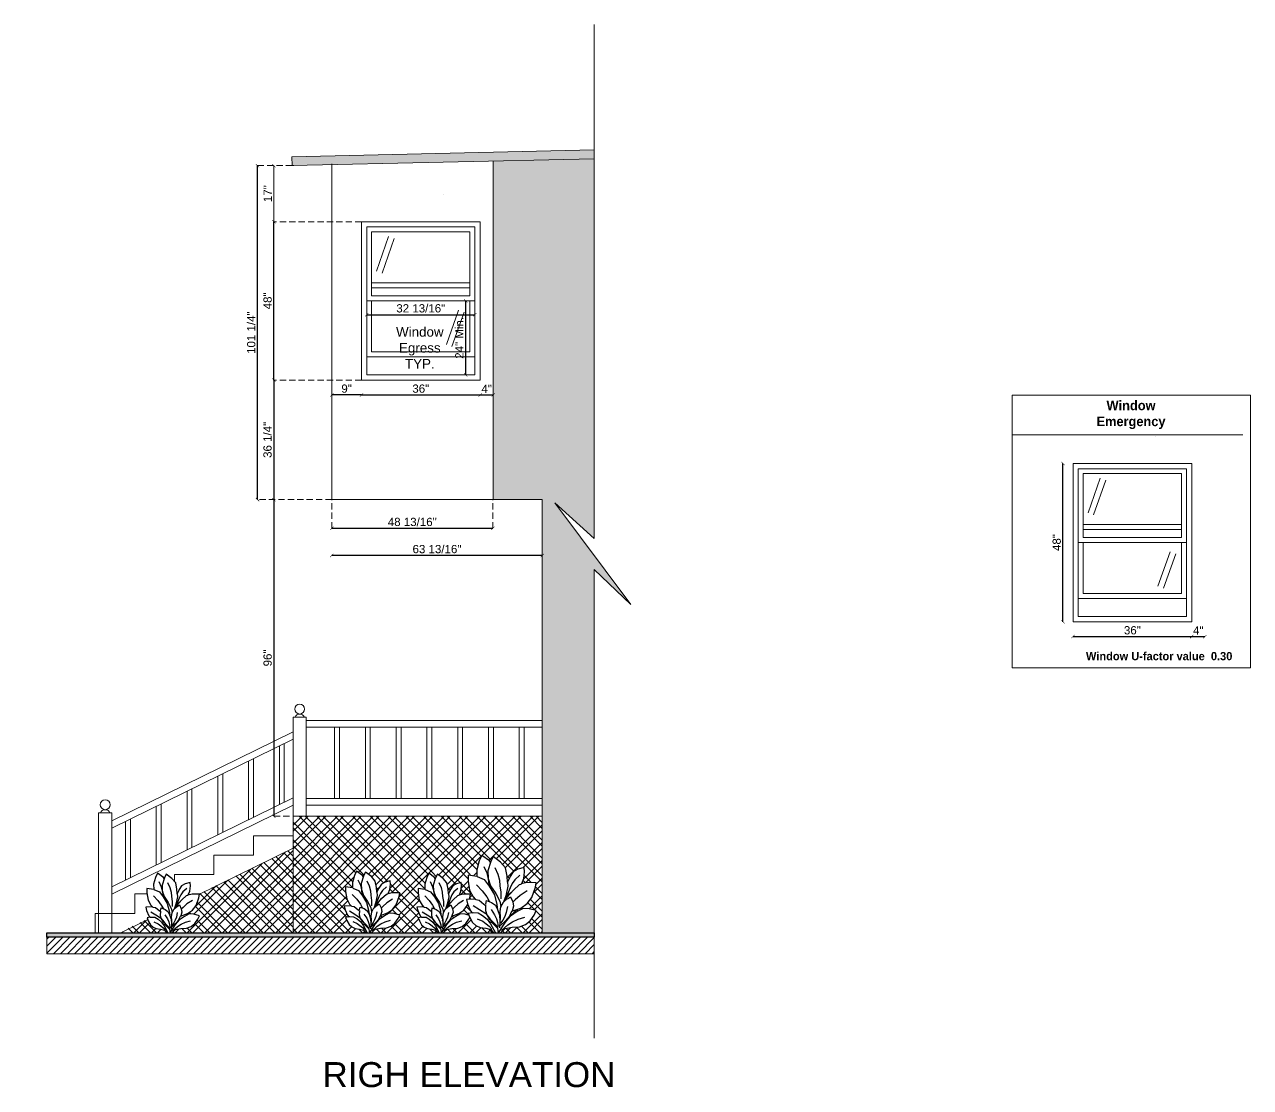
# Model space of a CAD drawing. Header units: millimetres. Extents: x 2124 to 4027, y 208 to 1400.
# Drawn here: x 3655.2 to 4027.1, y 634.8 to 957.1 of the extents above; entities that cross this region are included whole.
import ezdxf

# ---------------------------------------------------------------- set-up
doc = ezdxf.new("R2010")
doc.units = ezdxf.units.MM
doc.set_wipeout_variables(frame=1)
doc.linetypes.add('HIDDEN', pattern=[9.525, 6.35, -3.175])
doc.layers.get('0').update_dxf_attribs({"lineweight": 0})
doc.layers.add('A_vegetacion', color=251, linetype='Continuous')
for name, color, linetype, lineweight in [('ANNO-DIM', 7, 'Continuous', 0), ('ANNO-SYM', 58, 'Continuous', 0), ('ARC-CLOSETS STRUCTURE', 6, 'Continuous', 9), ('ARC-DOOR AND WINDOWS', 8, 'Continuous', 5), ('ARC-FLOOR SECTION', 1, 'Continuous', 30), ('ARC-HIDDEN LINES', 7, 'HIDDEN', 0), ('ARC-STRUCTURAL WALL', 5, 'Continuous', 20)]:
    doc.layers.add(name, color=color, linetype=linetype, lineweight=lineweight)
doc.layers.add('ARC-HATCH', color=7, linetype='Continuous', lineweight=0, true_color=0x858585)
doc.styles.get("Standard").update_dxf_attribs({"font": 'arial.ttf'})
doc.styles.add('TITTLES', font='', dxfattribs={"height": 2.9})
doc.styles.get('TITTLES').set_extended_font_data('Century Gothic', bold=True)
doc.dimstyles.new('LILI - INCHES', dxfattribs={"dimscale": 0, "dimtxt": 2.5, "dimasz": 1, "dimexe": 1.25, "dimexo": 0.625, "dimtad": 1, "dimdec": 4, "dimzin": 1, "dimlunit": 5, "dimtxsty": 'Standard', "dimblk": 'ARCHTICK', "dimcen": 2.5, "dimse1": 1, "dimse2": 1, "dimadec": 0, "dimazin": 0, "dimtfac": 1, "dimtdec": 4, "dimtmove": 0, "dimatfit": 3, "dimldrblk": 'ARCHTICK', "dimfxl": 1, "dimfrac": 2, "dimarcsym": 0})

# ---------------------------------------------------------------- blocks, each defined once
blk = doc.blocks.new('_ArchTick')
at = {"color": 0, "linetype": 'ByBlock', "const_width": 0.15}
blk.add_lwpolyline([(-0.5, -0.5), (0.5, 0.5)], dxfattribs=at)
blk = doc.blocks.new('*D11')
at = {"layer": 'ANNO-DIM', "color": 0, "lineweight": -2, "transparency": 16777216}
blk.add_line((3812.24, 796.14), (3748.4, 796.14), dxfattribs=at)
at = {"layer": 'Defpoints', "color": 0, "transparency": 16777216}
for p in [(3748.4, 813.07), (3812.24, 813.07), (3748.4, 796.14)]:
    blk.add_point(p, dxfattribs=at)
at = {"layer": 'ANNO-DIM', "color": 0, "lineweight": -2, "transparency": 16777216, "rotation": 180}
blk.add_blockref('_ArchTick', (3748.4, 796.14), dxfattribs=at)
at = {"layer": 'ANNO-DIM', "color": 0, "lineweight": -2, "transparency": 16777216}
blk.add_blockref('_ArchTick', (3812.24, 796.14), dxfattribs=at)
at = {"layer": 'ANNO-DIM', "color": 0, "transparency": 16777216, "insert": (3780.32, 798.06), "char_height": 2.5, "attachment_point": 5}
blk.add_mtext('63 13/16"', dxfattribs=at)
blk = doc.blocks.new('*D12')
at = {"layer": 'ANNO-DIM', "color": 0, "lineweight": -2, "transparency": 16777216}
blk.add_line((3725.91, 813.07), (3725.91, 914.32), dxfattribs=at)
at = {"layer": 'Defpoints', "color": 0, "transparency": 16777216}
for p in [(3725.91, 914.32), (3748.4, 914.32), (3748.4, 813.07)]:
    blk.add_point(p, dxfattribs=at)
at = {"layer": 'ANNO-DIM', "color": 0, "lineweight": -2, "transparency": 16777216}
for p, rotation in [((3725.91, 914.32), 90), ((3725.91, 813.07), 270)]:
    blk.add_blockref('_ArchTick', p, dxfattribs=dict(at, rotation=rotation))
at = {"layer": 'ANNO-DIM', "color": 0, "transparency": 16777216, "insert": (3723.99, 863.69), "char_height": 2.5, "attachment_point": 5, "rotation": 90}
blk.add_mtext('101 1/4"', dxfattribs=at)
blk = doc.blocks.new('*D13')
at = {"layer": 'ANNO-DIM', "color": 0, "lineweight": -2, "transparency": 16777216}
blk.add_line((3757.4, 844.81), (3793.4, 844.81), dxfattribs=at)
at = {"layer": 'Defpoints', "color": 0, "transparency": 16777216}
for p in [(3757.4, 849.32), (3793.4, 849.32), (3793.4, 844.81)]:
    blk.add_point(p, dxfattribs=at)
at = {"layer": 'ANNO-DIM', "color": 0, "lineweight": -2, "transparency": 16777216, "rotation": 180}
blk.add_blockref('_ArchTick', (3757.4, 844.81), dxfattribs=at)
at = {"layer": 'ANNO-DIM', "color": 0, "lineweight": -2, "transparency": 16777216}
blk.add_blockref('_ArchTick', (3793.4, 844.81), dxfattribs=at)
at = {"layer": 'ANNO-DIM', "color": 0, "transparency": 16777216, "insert": (3775.4, 846.71), "char_height": 2.5, "attachment_point": 5}
blk.add_mtext('36"', dxfattribs=at)
blk = doc.blocks.new('*D14')
at = {"layer": 'ANNO-DIM', "color": 0, "lineweight": -2, "transparency": 16777216}
blk.add_line((3730.85, 849.32), (3730.85, 897.32), dxfattribs=at)
at = {"layer": 'Defpoints', "color": 0, "transparency": 16777216}
for p in [(3730.85, 897.32), (3793.4, 897.32), (3793.4, 849.32)]:
    blk.add_point(p, dxfattribs=at)
at = {"layer": 'ANNO-DIM', "color": 0, "lineweight": -2, "transparency": 16777216}
for p, rotation in [((3730.85, 897.32), 90), ((3730.85, 849.32), 270)]:
    blk.add_blockref('_ArchTick', p, dxfattribs=dict(at, rotation=rotation))
at = {"layer": 'ANNO-DIM', "color": 0, "transparency": 16777216, "insert": (3728.95, 873.32), "char_height": 2.5, "attachment_point": 5, "rotation": 90}
blk.add_mtext('48"', dxfattribs=at)
blk = doc.blocks.new('*D15')
at = {"layer": 'ANNO-DIM', "color": 0, "lineweight": -2, "transparency": 16777216}
blk.add_line((3730.85, 849.32), (3730.85, 813.07), dxfattribs=at)
at = {"layer": 'Defpoints', "color": 0, "transparency": 16777216}
for p in [(3775.4, 849.32), (3730.85, 813.07), (3748.4, 813.07)]:
    blk.add_point(p, dxfattribs=at)
at = {"layer": 'ANNO-DIM', "color": 0, "lineweight": -2, "transparency": 16777216}
for p, rotation in [((3730.85, 849.32), 90), ((3730.85, 813.07), 270)]:
    blk.add_blockref('_ArchTick', p, dxfattribs=dict(at, rotation=rotation))
at = {"layer": 'ANNO-DIM', "color": 0, "transparency": 16777216, "insert": (3728.93, 831.19), "char_height": 2.5, "attachment_point": 5, "rotation": 90}
blk.add_mtext('36 1/4"', dxfattribs=at)
blk = doc.blocks.new('*D16')
at = {"layer": 'ANNO-DIM', "color": 0, "lineweight": -2, "transparency": 16777216}
blk.add_line((3757.4, 844.81), (3748.4, 844.81), dxfattribs=at)
at = {"layer": 'Defpoints', "color": 0, "transparency": 16777216}
for p in [(3748.4, 860.63), (3757.4, 849.32), (3748.4, 844.81)]:
    blk.add_point(p, dxfattribs=at)
at = {"layer": 'ANNO-DIM', "color": 0, "lineweight": -2, "transparency": 16777216, "rotation": 180}
blk.add_blockref('_ArchTick', (3748.4, 844.81), dxfattribs=at)
at = {"layer": 'ANNO-DIM', "color": 0, "lineweight": -2, "transparency": 16777216}
blk.add_blockref('_ArchTick', (3757.4, 844.81), dxfattribs=at)
at = {"layer": 'ANNO-DIM', "color": 0, "transparency": 16777216, "insert": (3752.9, 846.71), "char_height": 2.5, "attachment_point": 5}
blk.add_mtext('9"', dxfattribs=at)
blk = doc.blocks.new('*D52')
at = {"layer": 'ANNO-DIM', "color": 0, "lineweight": -2, "transparency": 16777216}
blk.add_line((3730.85, 813.07), (3730.85, 717.07), dxfattribs=at)
at = {"layer": 'Defpoints', "color": 0, "transparency": 16777216}
for p in [(3748.4, 813.07), (3730.85, 717.07), (3748.4, 717.07)]:
    blk.add_point(p, dxfattribs=at)
at = {"layer": 'ANNO-DIM', "color": 0, "lineweight": -2, "transparency": 16777216}
for p, rotation in [((3730.85, 813.07), 90), ((3730.85, 717.07), 270)]:
    blk.add_blockref('_ArchTick', p, dxfattribs=dict(at, rotation=rotation))
at = {"layer": 'ANNO-DIM', "color": 0, "transparency": 16777216, "insert": (3728.95, 765.07), "char_height": 2.5, "attachment_point": 5, "rotation": 90}
blk.add_mtext('96"', dxfattribs=at)
blk = doc.blocks.new('*D53')
at = {"layer": 'ANNO-DIM', "color": 0, "lineweight": -2, "transparency": 16777216}
blk.add_line((3793.4, 844.81), (3797.4, 844.81), dxfattribs=at)
at = {"layer": 'Defpoints', "color": 0, "transparency": 16777216}
for p in [(3793.4, 849.32), (3797.4, 849.32), (3797.4, 844.81)]:
    blk.add_point(p, dxfattribs=at)
at = {"layer": 'ANNO-DIM', "color": 0, "lineweight": -2, "transparency": 16777216, "rotation": 180}
blk.add_blockref('_ArchTick', (3793.4, 844.81), dxfattribs=at)
at = {"layer": 'ANNO-DIM', "color": 0, "lineweight": -2, "transparency": 16777216}
blk.add_blockref('_ArchTick', (3797.4, 844.81), dxfattribs=at)
at = {"layer": 'ANNO-DIM', "color": 0, "transparency": 16777216, "insert": (3795.4, 846.68), "char_height": 2.5, "attachment_point": 5}
blk.add_mtext('4"', dxfattribs=at)
blk = doc.blocks.new('*U59')
at = {"layer": 'ARC-HATCH'}
h = blk.add_hatch(color=256, dxfattribs=at)
h.dxf.hatch_style = 1
h.paths.add_polyline_path([(0, 63.5), (1659.6, 63.5), (1659.6, 50), (0, 50)])
h = blk.add_hatch(dxfattribs=at)
h.set_pattern_fill('_USER', color=256, scale=15, angle=45, pattern_type=0)
h.set_pattern_definition([(45, (941.015, -731.37), (-10.6066, 10.6066), [])])
h.paths.add_polyline_path([(0, 50), (1659.6, 50), (1659.6, 0), (0, 0)])
at = {"layer": 'ARC-FLOOR SECTION'}
blk.add_lwpolyline([(0, 63.5), (1659.6, 63.5), (1659.6, 50), (0, 50)], close=True, dxfattribs=at)
at = {"layer": 'ARC-HATCH'}
blk.add_lwpolyline([(0, 50), (1659.6, 50), (1659.6, 0), (0, 0)], close=True, dxfattribs=at)
blk = doc.blocks.new('Alz-Arbusto-12')
blk.add_wipeout([(0.0203, 0.0001), (0.0526, 0.0307), (0.1004, 0.0395), (0.1521, 0.0433), (0.1935, 0.0583), (0.2269, 0.0832), (0.2546, 0.1241), (0.2692, 0.1551), (0.2196, 0.169), (0.1766, 0.1705), (0.1354, 0.1492), (0.0894, 0.1177), (0.0842, 0.1202), (0.0992, 0.1516), (0.1616, 0.1736), (0.2066, 0.2052), (0.2389, 0.2462), (0.2634, 0.3179), (0.2691, 0.3501), (0.2046, 0.3506), (0.1639, 0.341), (0.1675, 0.3453), (0.1819, 0.3789), (0.1872, 0.426), (0.1845, 0.4556), (0.1409, 0.4442), (0.1078, 0.4263), (0.0861, 0.3921), (0.0684, 0.3547), (0.0656, 0.3957), (0.0546, 0.4526), (0.0199, 0.4937), (-0.0322, 0.5316), (-0.0511, 0.4939), (-0.0576, 0.5016), (-0.1097, 0.5395), (-0.1287, 0.5016), (-0.1465, 0.4404), (-0.1451, 0.3928), (-0.2066, 0.403), (-0.2066, 0.3614), (-0.1964, 0.2971), (-0.1717, 0.2512), (-0.1539, 0.2334), (-0.1697, 0.2362), (-0.2179, 0.2332), (-0.2108, 0.2023), (-0.1897, 0.1542), (-0.1776, 0.1404), (-0.2055, 0.1349), (-0.1953, 0.1079), (-0.1752, 0.0724), (-0.1516, 0.0518), (-0.1216, 0.0382), (-0.0832, 0.0322), (-0.048, 0.0228), (-0.0294, 0.0001)])
blk.add_lwpolyline([(0.0203, 0.0001), (0.0526, 0.0307), (0.1004, 0.0395), (0.1521, 0.0433), (0.1935, 0.0583), (0.2269, 0.0832), (0.2546, 0.1241), (0.2692, 0.1551), (0.2196, 0.169), (0.1766, 0.1705), (0.1354, 0.1492), (0.0894, 0.1177), (0.0842, 0.1202), (0.0992, 0.1516), (0.1616, 0.1736), (0.2066, 0.2052), (0.2389, 0.2462), (0.2634, 0.3179), (0.2691, 0.3501), (0.2046, 0.3506), (0.1639, 0.341), (0.1675, 0.3453), (0.1819, 0.3789), (0.1872, 0.426), (0.1845, 0.4556), (0.1409, 0.4442), (0.1078, 0.4263), (0.0861, 0.3921), (0.0684, 0.3547), (0.0656, 0.3957), (0.0546, 0.4526), (0.0199, 0.4937), (-0.0322, 0.5316), (-0.0511, 0.4939), (-0.0576, 0.5016), (-0.1097, 0.5395), (-0.1287, 0.5016), (-0.1465, 0.4404), (-0.1451, 0.3928), (-0.2066, 0.403), (-0.2066, 0.3614), (-0.1964, 0.2971), (-0.1717, 0.2512), (-0.1539, 0.2334), (-0.1697, 0.2362), (-0.2179, 0.2332), (-0.2108, 0.2023), (-0.1897, 0.1542), (-0.1776, 0.1404), (-0.2055, 0.1349), (-0.1953, 0.1079), (-0.1752, 0.0724), (-0.1516, 0.0518), (-0.1216, 0.0382), (-0.0832, 0.0322), (-0.048, 0.0228), (-0.0294, 0.0001)], close=True)
for points in [[(-0.0974, 0.464), (-0.0762, 0.4181), (-0.0656, 0.3757), (-0.0621, 0.3368), (-0.0608, 0.3286)], [(-0.0484, 0.4972), (-0.069, 0.4325), (-0.0675, 0.3804), (-0.0501, 0.3282), (-0.0138, 0.2745), (0.0146, 0.2208), (0.0218, 0.1836)], [(-0.0199, 0.456), (0.0012, 0.4101), (0.0118, 0.3677), (0.0154, 0.3289), (0.0224, 0.2829), (0.0224, 0.237)], [(-0.143, 0.3924), (-0.0936, 0.3712), (-0.0583, 0.3253), (-0.023, 0.2653), (-0.0054, 0.1982), (-0.0004, 0.1618)], [(0.0684, 0.3547), (0.0703, 0.3262), (0.056, 0.2583), (0.041, 0.2143)], [(0.1538, 0.4026), (0.1185, 0.3711), (0.1001, 0.3442), (0.0861, 0.3149), (0.0689, 0.27), (0.0524, 0.2363)], [(-0.147, 0.3359), (-0.1082, 0.2935), (-0.0764, 0.2512), (-0.0579, 0.2172)], [(0.0921, 0.2786), (0.0733, 0.2624), (0.0516, 0.2281)], [(0.0565, 0.2286), (0.0645, 0.2461), (0.1096, 0.2991), (0.1523, 0.3383), (0.1633, 0.3409)], [(0.206, 0.2935), (0.1566, 0.2617), (0.1213, 0.23), (0.1052, 0.2153)], [(-0.1717, 0.1911), (-0.1258, 0.1628), (-0.0835, 0.1346), (-0.0517, 0.0957), (-0.0235, 0.0675)], [(-0.1525, 0.2331), (-0.13, 0.2291), (-0.0965, 0.2015), (-0.0847, 0.1891)], [(-0.0845, 0.1967), (-0.0859, 0.156), (-0.0767, 0.1261), (-0.0583, 0.0987), (-0.0287, 0.0735), (-0.0036, 0.047), (0.0026, 0.0009)], [(-0.0838, 0.2001), (-0.0789, 0.2251), (-0.0427, 0.2115), (-0.0161, 0.1933), (-0.0006, 0.1622), (0.0133, 0.1228), (0.016, 0.0813), (0.0133, 0.0343)], [(0.0649, 0.2364), (0.035, 0.2087), (0.0204, 0.181), (0.0141, 0.1487), (0.0171, 0.1099), (0.0161, 0.0735), (0.0155, 0.0726)], [(0.0685, 0.184), (0.0602, 0.1422), (0.0488, 0.114), (0.0365, 0.0894), (0.0199, 0.0673)], [(0.0551, 0.2556), (0.0546, 0.2453)], [(0.0677, 0.2384), (0.0888, 0.2526), (0.1048, 0.2174), (0.1108, 0.1857), (0.0998, 0.1527)], [(-0.1776, 0.1404), (-0.1675, 0.1424), (-0.1353, 0.1409), (-0.1058, 0.1225), (-0.0733, 0.0962), (-0.0492, 0.0622), (-0.0158, 0.0001)], [(-0.1435, 0.0993), (-0.1046, 0.0816), (-0.0799, 0.0639), (-0.0588, 0.0463), (-0.0411, 0.0251)], [(-0.0449, 0.1622), (-0.0211, 0.1268), (-0.0093, 0.0988), (-0.0005, 0.0727), (0.0034, 0.0454)], [(0.0162, 0.1223), (0.0117, 0.1083)], [(0.0842, 0.1202), (0.0542, 0.0838), (0.019, 0.0525)], [(0.026, 0.018), (0.0718, 0.0569), (0.1036, 0.0781), (0.1424, 0.0957), (0.1883, 0.1099)], [(0.0539, 0.0751), (0.0894, 0.1177)], [(-0.0626, 0.081), (-0.0403, 0.0718), (-0.0018, 0.0333)], [(0.0054, 0.0001), (0.0539, 0.0751)]]:
    blk.add_lwpolyline(points)
blk = doc.blocks.new('A$C4913c41c')
at = {"layer": 'A_vegetacion', "xscale": 1.140165020658458, "yscale": 1.140165020658458, "zscale": 1.140165020658458}
blk.add_blockref('Alz-Arbusto-12', (-0.3069, -0.0001), dxfattribs=at)
blk = doc.blocks.new('*D161')
at = {"layer": 'ANNO-DIM', "color": 0, "lineweight": -2, "transparency": 16777216}
blk.add_line((3973.23, 771.54), (4009.23, 771.54), dxfattribs=at)
at = {"layer": 'Defpoints', "color": 0, "transparency": 16777216}
for p in [(3973.23, 776.05), (4009.23, 776.05), (4009.23, 771.54)]:
    blk.add_point(p, dxfattribs=at)
at = {"layer": 'ANNO-DIM', "color": 0, "lineweight": -2, "transparency": 16777216, "rotation": 180}
blk.add_blockref('_ArchTick', (3973.23, 771.54), dxfattribs=at)
at = {"layer": 'ANNO-DIM', "color": 0, "lineweight": -2, "transparency": 16777216}
blk.add_blockref('_ArchTick', (4009.23, 771.54), dxfattribs=at)
at = {"layer": 'ANNO-DIM', "color": 0, "transparency": 16777216, "insert": (3991.23, 773.44), "char_height": 2.5, "attachment_point": 5}
blk.add_mtext('36"', dxfattribs=at)
blk = doc.blocks.new('*D162')
at = {"layer": 'ANNO-DIM', "color": 0, "lineweight": -2, "transparency": 16777216}
blk.add_line((3970.19, 776.05), (3970.19, 824.05), dxfattribs=at)
at = {"layer": 'Defpoints', "color": 0, "transparency": 16777216}
for p in [(3970.19, 824.05), (4009.23, 824.05), (4009.23, 776.05)]:
    blk.add_point(p, dxfattribs=at)
at = {"layer": 'ANNO-DIM', "color": 0, "lineweight": -2, "transparency": 16777216}
for p, rotation in [((3970.19, 824.05), 90), ((3970.19, 776.05), 270)]:
    blk.add_blockref('_ArchTick', p, dxfattribs=dict(at, rotation=rotation))
at = {"layer": 'ANNO-DIM', "color": 0, "transparency": 16777216, "insert": (3968.29, 800.05), "char_height": 2.5, "attachment_point": 5, "rotation": 90}
blk.add_mtext('48"', dxfattribs=at)
blk = doc.blocks.new('*D163')
at = {"layer": 'ANNO-DIM', "color": 0, "lineweight": -2, "transparency": 16777216}
blk.add_line((4009.23, 771.54), (4013.23, 771.54), dxfattribs=at)
at = {"layer": 'Defpoints', "color": 0, "transparency": 16777216}
for p in [(4009.23, 776.05), (4013.23, 776.05), (4013.23, 771.54)]:
    blk.add_point(p, dxfattribs=at)
at = {"layer": 'ANNO-DIM', "color": 0, "lineweight": -2, "transparency": 16777216, "rotation": 180}
blk.add_blockref('_ArchTick', (4009.23, 771.54), dxfattribs=at)
at = {"layer": 'ANNO-DIM', "color": 0, "lineweight": -2, "transparency": 16777216}
blk.add_blockref('_ArchTick', (4013.23, 771.54), dxfattribs=at)
at = {"layer": 'ANNO-DIM', "color": 0, "transparency": 16777216, "insert": (4011.23, 773.42), "char_height": 2.5, "attachment_point": 5}
blk.add_mtext('4"', dxfattribs=at)
blk = doc.blocks.new('*D165')
at = {"color": 0, "lineweight": -2, "transparency": 16777216}
blk.add_line((3748.4, 804.37), (3797.24, 804.37), dxfattribs=at)
at = {"layer": 'Defpoints', "color": 0, "transparency": 16777216}
for p in [(3748.4, 804.37), (3797.24, 804.37), (3797.24, 804.37)]:
    blk.add_point(p, dxfattribs=at)
at = {"color": 0, "lineweight": -2, "transparency": 16777216, "rotation": 180}
blk.add_blockref('_ArchTick', (3748.4, 804.37), dxfattribs=at)
at = {"color": 0, "lineweight": -2, "transparency": 16777216}
blk.add_blockref('_ArchTick', (3797.24, 804.37), dxfattribs=at)
at = {"color": 0, "transparency": 16777216, "insert": (3772.82, 806.29), "char_height": 2.5, "attachment_point": 5}
blk.add_mtext('48 13/16"', dxfattribs=at)
blk = doc.blocks.new('*D241')
at = {"layer": 'ANNO-DIM', "color": 0, "lineweight": -2, "transparency": 16777216}
blk.add_line((3788.99, 873.32), (3788.99, 850.91), dxfattribs=at)
at = {"layer": 'Defpoints', "color": 0, "transparency": 16777216}
for p in [(3787.74, 873.32), (3787.74, 850.91), (3788.99, 850.91)]:
    blk.add_point(p, dxfattribs=at)
at = {"layer": 'ANNO-DIM', "color": 0, "lineweight": -2, "transparency": 16777216}
for p, rotation in [((3788.99, 873.32), 90), ((3788.99, 850.91), 270)]:
    blk.add_blockref('_ArchTick', p, dxfattribs=dict(at, rotation=rotation))
at = {"layer": 'ANNO-DIM', "color": 0, "transparency": 16777216, "insert": (3787.1, 862.11), "char_height": 2.5, "attachment_point": 5, "rotation": 90}
blk.add_mtext('24" Min.', dxfattribs=at)
blk = doc.blocks.new('*D242')
at = {"layer": 'ANNO-DIM', "color": 0, "lineweight": -2, "transparency": 16777216}
blk.add_line((3758.99, 869.13), (3791.8, 869.13), dxfattribs=at)
at = {"layer": 'Defpoints', "color": 0, "transparency": 16777216}
for p in [(3791.8, 869.13), (3758.99, 850.91), (3791.8, 850.91)]:
    blk.add_point(p, dxfattribs=at)
at = {"layer": 'ANNO-DIM', "color": 0, "lineweight": -2, "transparency": 16777216, "rotation": 180}
blk.add_blockref('_ArchTick', (3758.99, 869.13), dxfattribs=at)
at = {"layer": 'ANNO-DIM', "color": 0, "lineweight": -2, "transparency": 16777216}
blk.add_blockref('_ArchTick', (3791.8, 869.13), dxfattribs=at)
at = {"layer": 'ANNO-DIM', "color": 0, "transparency": 16777216, "insert": (3775.4, 871.05), "char_height": 2.5, "attachment_point": 5}
blk.add_mtext('32 13/16"', dxfattribs=at)

msp = doc.modelspace()

# ---------------------------------------------------------------- hatches: boundary and pattern name
at = {"layer": 'ARC-HATCH', "true_color": 0xbfbfbf}
h = msp.add_hatch(color=9, dxfattribs=at)
h.dxf.hatch_style = 1
h.paths.add_polyline_path([(3371.16005, 914.31761), (3536.97117, 914.31761), (3536.97117, 917.04276), (3371.16005, 917.04276)])
h.paths.add_polyline_path([(3827.99105, 916.34503), (3736.39606, 914.31761), (3736.33497, 917.04305), (3827.99105, 919.09766)])
h = msp.add_hatch(color=9, dxfattribs=at)
h.dxf.hatch_style = 1
h.paths.add_polyline_path([(3827.99105, 916.34503), (3797.39606, 915.66782), (3797.39606, 813.06761), (3812.23937, 813.06761), (3812.23937, 717.06761), (3812.23937, 681.74878), (3827.99105, 681.74878), (3827.99105, 791.87473), (3839.08156, 781.23006), (3816.0474, 812.13634), (3827.99105, 801.26586)])
at = {"layer": 'ARC-HATCH'}
h = msp.add_hatch(dxfattribs=at)
h.set_pattern_fill('ANSI32', color=256, scale=0.4)
h.set_pattern_definition([(45, (252.8265, 0), (-2.694077, 2.694077), []), (45, (254.6226, 0), (-2.694077, 2.694077), [])])
h.paths.add_polyline_path([(3736.67557, 681.74878), (3812.23937, 681.74878), (3812.23937, 717.06761), (3736.67557, 717.06761)])
h = msp.add_hatch(dxfattribs=at)
h.set_pattern_fill('ANSI32', color=256, scale=0.4, angle=90)
h.set_pattern_definition([(135, (252.8265, 0), (-2.694077, -2.694077), []), (135, (252.8265, 1.796), (-2.694077, -2.694077), [])])
h.paths.add_polyline_path([(3736.67557, 681.74878), (3812.23937, 681.74878), (3812.23937, 717.06761), (3736.67557, 717.06761)])
h = msp.add_hatch(dxfattribs=at)
h.set_pattern_fill('ANSI32', color=256, scale=0.4)
h.paths.add_polyline_path([(3736.67557, 707.36504), (3684.45496, 681.74878), (3670.56734, 681.74878), (3736.67557, 681.74878)])
h = msp.add_hatch(dxfattribs=at)
h.set_pattern_fill('ANSI32', color=256, scale=0.4, angle=90)
h.paths.add_polyline_path([(3736.67557, 707.36504), (3684.45496, 682.08002), (3684.45496, 681.74878), (3736.67557, 681.74878)])

# ---------------------------------------------------------------- linework, layer by layer
for p, q in [((3734.39606, 914.31761), (3734.39606, 914.31761)), ((3782.38474, 905.53636), (3782.38474, 905.53636)), ((3954.78538, 832.69603), (4024.73532, 832.69603)), ((3998.21756, 832.26725), (3998.21756, 832.26725))]:
    msp.add_line(p, q)
msp.add_lwpolyline([(3797.39606, 915.66435), (3797.39606, 813.06761), (3812.23937, 813.06761), (3812.23937, 717.06761)])
msp.add_lwpolyline([(3954.78538, 844.78107), (4027.05513, 844.78107), (4027.05513, 762.10737), (3954.78538, 762.10737)], close=True)
at = {"layer": 'ANNO-SYM', "color": 7}
msp.add_lwpolyline([(3827.99105, 957.1066), (3827.99105, 801.26586), (3816.0474, 812.13634), (3839.08156, 781.23006), (3827.99105, 791.87473), (3827.99105, 649.82179)], dxfattribs=at)
at = {"layer": 'ARC-CLOSETS STRUCTURE'}
for points in [[(3748.39606, 914.83323), (3748.39606, 813.06761), (3797.39606, 813.06761), (3797.39606, 915.66782)], [(3736.67557, 681.74878), (3736.67557, 717.06761), (3812.23937, 717.06761), (3812.23937, 681.74878)]]:
    msp.add_lwpolyline(points, dxfattribs=at)
at = {"layer": 'ARC-DOOR AND WINDOWS'}
for points in [[(3757.39606, 849.31761), (3793.39606, 849.31761), (3793.39606, 897.31761), (3757.39606, 897.31761), (3757.39606, 849.31761)], [(3761.95768, 882.37423), (3765.6587, 892.80155)], [(3763.6516, 881.773), (3767.35262, 892.20032)], [(3758.9905, 878.80311), (3758.9905, 856.39755), (3791.80163, 856.39755), (3791.80163, 878.80311)], [(3790.30163, 878.80311), (3760.4905, 878.80311)], [(3790.30163, 874.86782), (3790.30163, 877.30311), (3760.4905, 877.30311), (3760.4905, 874.86782)], [(3760.4905, 873.36782), (3760.4905, 857.89755), (3790.30163, 857.89755), (3790.30163, 873.36782)], [(3783.16528, 860.0933), (3786.8663, 870.52062)], [(3784.8592, 859.49207), (3788.56022, 869.91939)], [(3973.22889, 776.0485), (4009.22889, 776.0485), (4009.22889, 824.0485), (3973.22889, 824.0485), (3973.22889, 776.0485)], [(3977.79051, 809.10512), (3981.49153, 819.53245)], [(3979.48442, 808.50389), (3983.18544, 818.93122)], [(3974.82333, 805.53401), (3974.82333, 783.12844), (4007.63445, 783.12844), (4007.63445, 805.53401)], [(4006.13445, 805.53401), (3976.32333, 805.53401)], [(4006.13445, 801.59871), (4006.13445, 804.03401), (3976.32333, 804.03401), (3976.32333, 801.59871)], [(3976.32333, 800.09871), (3976.32333, 784.62844), (4006.13445, 784.62844), (4006.13445, 800.09871)], [(3998.99811, 786.82419), (4002.69913, 797.25152)], [(4000.69202, 786.22296), (4004.39304, 796.65029)], [(3740.67557, 717.06761), (3740.67557, 747.06935), (3736.67557, 747.06935), (3736.67557, 717.06761)], [(3740.67557, 746.06935), (3812.23937, 746.06935)], [(3740.67557, 744.06935), (3812.23937, 744.06935)], [(3736.67557, 742.66423), (3681.67557, 715.68457)], [(3736.67557, 740.43656), (3681.67557, 713.4569)], [(3732.5149, 720.63005), (3732.5149, 738.39558)], [(3733.98823, 739.11831), (3733.98823, 721.35278)], [(3723.18156, 716.05169), (3723.18156, 733.81722)], [(3724.6549, 734.53994), (3724.6549, 716.77441)], [(3713.84823, 711.47332), (3713.84823, 729.23885)], [(3715.32156, 729.96158), (3715.32156, 712.19605)], [(3705.98823, 725.38321), (3705.98823, 707.61768)], [(3736.67557, 722.67102), (3681.67557, 695.69136)], [(3704.5149, 706.89495), (3704.5149, 724.66048)], [(3740.67557, 722.47019), (3812.23937, 722.47019)], [(3681.67557, 681.74878), (3681.67557, 718.06761), (3677.67557, 718.06761), (3677.67557, 681.74878)], [(3736.67557, 720.44335), (3681.67557, 693.46369)], [(3695.18156, 702.31659), (3695.18156, 720.08212)], [(3696.6549, 720.80485), (3696.6549, 703.03931)], [(3740.67557, 720.47019), (3812.23937, 720.47019)], [(3685.84823, 697.73822), (3685.84823, 715.50375)], [(3687.32156, 716.22648), (3687.32156, 698.46095)], [(3670.56734, 681.74878), (3676.67557, 681.74878), (3676.67557, 687.63525), (3688.67557, 687.63525), (3688.67557, 693.52173), (3700.67557, 693.52173), (3700.67557, 699.4082), (3712.67557, 699.4082), (3712.67557, 705.29467), (3724.67557, 705.29467), (3724.67557, 711.18114), (3736.67557, 711.18114)], [(3736.67557, 707.36504), (3684.45496, 681.74878)]]:
    msp.add_lwpolyline(points, dxfattribs=at)
for points in [[(3758.9905, 850.91205), (3791.80163, 850.91205), (3791.80163, 895.72317), (3758.9905, 895.72317)], [(3758.9905, 873.31761), (3791.80163, 873.31761), (3791.80163, 895.72317), (3758.9905, 895.72317)], [(3760.4905, 874.81761), (3790.30163, 874.81761), (3790.30163, 894.22317), (3760.4905, 894.22317)], [(3974.82333, 777.64294), (4007.63445, 777.64294), (4007.63445, 822.45406), (3974.82333, 822.45406)], [(3974.82333, 800.0485), (4007.63445, 800.0485), (4007.63445, 822.45406), (3974.82333, 822.45406)], [(3976.32333, 801.5485), (4006.13445, 801.5485), (4006.13445, 820.95406), (3976.32333, 820.95406)], [(3750.74557, 722.47019), (3749.27223, 722.47019), (3749.27223, 744.06935), (3750.74557, 744.06935)], [(3760.0789, 722.47019), (3758.60557, 722.47019), (3758.60557, 744.06935), (3760.0789, 744.06935)], [(3767.9389, 722.47019), (3769.41223, 722.47019), (3769.41223, 744.06935), (3767.9389, 744.06935)], [(3777.27223, 722.47019), (3778.74557, 722.47019), (3778.74557, 744.06935), (3777.27223, 744.06935)], [(3786.60557, 722.47019), (3788.0789, 722.47019), (3788.0789, 744.06935), (3786.60557, 744.06935)], [(3797.41223, 722.47019), (3795.9389, 722.47019), (3795.9389, 744.06935), (3797.41223, 744.06935)], [(3806.74557, 722.47019), (3805.27223, 722.47019), (3805.27223, 744.06935), (3806.74557, 744.06935)]]:
    msp.add_lwpolyline(points, close=True, dxfattribs=at)
for centre in [(3738.67557, 749.56935), (3679.67557, 720.56761)]:
    msp.add_circle(centre, 1.5, dxfattribs=at)
for centre in [(3738.67557, 746.56935), (3679.67557, 717.56761)]:
    msp.add_arc(centre, 1.5, 19.4712206, 160.5287794, dxfattribs=at)
at = {"layer": 'ARC-HIDDEN LINES', "ltscale": 0.3}
for points in [[(3736.39606, 914.31761), (3725.91024, 914.31761)], [(3757.39606, 897.31761), (3730.85333, 897.31761)], [(3757.39606, 849.31761), (3730.85333, 849.31761)], [(3748.39606, 813.06761), (3725.91024, 813.06761)], [(3748.39606, 804.36724), (3748.39606, 813.06761)], [(3797.23937, 804.36724), (3797.23937, 813.06761)], [(3730.85333, 717.06761), (3736.67557, 717.06761)]]:
    msp.add_lwpolyline(points, dxfattribs=at)
at = {"layer": 'ARC-STRUCTURAL WALL'}
msp.add_lwpolyline([(3827.99105, 916.34503), (3736.39606, 914.31761), (3736.33497, 917.04305), (3827.99105, 919.09766)], close=True, dxfattribs=at)
msp.add_lwpolyline([(3736.39606, 914.31761), (3736.89606, 914.31761)], dxfattribs=at)

# ---------------------------------------------------------------- block references
at = {"xscale": 0.1, "yscale": 0.1, "zscale": 0.1}
msp.add_blockref('*U59', (3662.02622, 675.39879), dxfattribs=at)

# ---------------------------------------------------------------- texts
at = {"attachment_point": 1}
for s, width, insert, char_height in [('\\pxqc;Window^JEgress\\PTYP.', 14.629457, (3767.79858, 865.37617), 2.9), ('RIGH ELEVATION ', 310.7584053, (3745.62298, 642.53253), 7.5762723)]:
    msp.add_mtext_dynamic_manual_height_columns(s, width=width, gutter_width=37.88136, heights=[0], dxfattribs=dict(at, insert=insert, char_height=char_height))
at = {"insert": (3998.0794, 843.07436), "char_height": 2.9, "attachment_point": 3, "style": 'TITTLES'}
msp.add_mtext_dynamic_manual_height_columns('\\pxqc;Window Emergency', width=14.5070968, gutter_width=14.5, heights=[0], dxfattribs=at)
at = {"insert": (3977.1573, 766.87399), "char_height": 2.5, "width": 49.2058124, "attachment_point": 1, "style": 'TITTLES'}
msp.add_mtext('Window U-factor value  0.30 \\P', dxfattribs=at)

# ---------------------------------------------------------------- dimensions: what is measured, and where the dimension line sits
dim = msp.add_linear_dim(base=(3797.23937, 804.36724), p1=(3748.39606, 804.36724), p2=(3797.23937, 804.36724), dimstyle='LILI - INCHES', override={"dimpost": '"'})
dim.commit()
dim.dimension.update_dxf_attribs({"geometry": '*D165', "text_midpoint": (3772.81772, 806.28573)})
at = {"layer": 'ANNO-DIM'}
for base, p1, p2, picture, middle in [((3725.91024, 914.31761), (3748.39606, 813.06761), (3748.39606, 914.31761), '*D12', (3723.99261, 863.69261)), ((3730.85333, 897.31761), (3793.39606, 849.31761), (3793.39606, 897.31761), '*D14', (3728.9519, 873.31761)), ((3730.85333, 813.06761), (3775.39606, 849.31761), (3748.39606, 813.06761), '*D15', (3728.93484, 831.19261)), ((3970.18755, 824.0485), (4009.22889, 776.0485), (4009.22889, 824.0485), '*D162', (3968.28612, 800.0485))]:
    dim = msp.add_linear_dim(base=base, p1=p1, p2=p2, angle=90, dimstyle='LILI - INCHES', override={"dimpost": '"'}, dxfattribs=at)
    dim.commit()
    dim.dimension.update_dxf_attribs({"geometry": picture, "text_midpoint": middle})
msp.add_aligned_dim(p1=(3730.85333, 897.31761), p2=(3730.85333, 914.31761), distance=0, dimstyle='LILI - INCHES', override={"dimpost": '<>"'}, dxfattribs=at).render()
for base, p1, p2, picture, middle in [((3791.80163, 869.12756), (3758.9905, 850.91205), (3791.80163, 850.91205), '*D242', (3775.39606, 871.04605)), ((3748.39606, 844.80942), (3757.39606, 849.31761), (3748.39606, 860.63144), '*D16', (3752.89606, 846.71085)), ((3793.39606, 844.80942), (3757.39606, 849.31761), (3793.39606, 849.31761), '*D13', (3775.39606, 846.7117)), ((3748.39606, 796.14184), (3812.23937, 813.06761), (3748.39606, 813.06761), '*D11', (3780.31772, 798.06032)), ((4009.22889, 771.54031), (3973.22889, 776.0485), (4009.22889, 776.0485), '*D161', (3991.22889, 773.4426))]:
    dim = msp.add_linear_dim(base=base, p1=p1, p2=p2, dimstyle='LILI - INCHES', override={"dimpost": '"'}, dxfattribs=at)
    dim.commit()
    dim.dimension.update_dxf_attribs({"geometry": picture, "text_midpoint": middle})
dim = msp.add_linear_dim(base=(3788.98513, 850.91205), p1=(3787.73707, 873.31761), p2=(3787.73707, 850.91205), angle=90, text='24" Min.', dimstyle='LILI - INCHES', override={"dimpost": '"'}, dxfattribs=at)
dim.commit()
dim.dimension.update_dxf_attribs({"geometry": '*D241', "text_midpoint": (3787.10417, 862.11483)})
for base, p1, p2, picture, middle in [((3797.39606, 844.80942), (3793.39606, 849.31761), (3797.39606, 849.31761), '*D53', (3795.39606, 844.80942)), ((4013.22889, 771.54031), (4009.22889, 776.0485), (4013.22889, 776.0485), '*D163', (4011.22889, 771.54031))]:
    dim = msp.add_linear_dim(base=base, p1=p1, p2=p2, angle=0, dimstyle='LILI - INCHES', override={"dimpost": '"'}, dxfattribs=at)
    dim.commit()
    dim.dimension.update_dxf_attribs({"geometry": picture, "text_midpoint": middle, "dimtype": 161})
dim = msp.add_aligned_dim(p1=(3748.39606, 813.06761), p2=(3748.39606, 717.06761), distance=-17.54273, dimstyle='LILI - INCHES', override={"dimpost": '"'}, dxfattribs=at)
dim.commit()
dim.dimension.update_dxf_attribs({"geometry": '*D52', "text_midpoint": (3728.9519, 765.06761)})

# ---------------------------------------------------------------- next in the draw order: block references
at = {"layer": 'ARC-HATCH'}
for p, xscale, yscale, zscale in [((3708.24977, 681.74878), 29.31374755585083, 29.31374755585083, 29.31374755585083), ((3769.02883, 681.74878), 30.33659149224465, 30.33659149224465, 30.33659149224465), ((3790.5105, 681.74878), 29.31374755585083, 29.31374755585083, 29.31374755585083)]:
    msp.add_blockref('A$C4913c41c', p, dxfattribs=dict(at, xscale=xscale, yscale=yscale, zscale=zscale))

# ---------------------------------------------------------------- next in the draw order: block references
at = {"layer": 'ARC-HATCH', "xscale": 38.15788105039427, "yscale": 38.15788105039427, "zscale": 38.15788105039427}
msp.add_blockref('A$C4913c41c', (3810.43886, 681.70782), dxfattribs=at)

doc.saveas('drawing.dxf')
